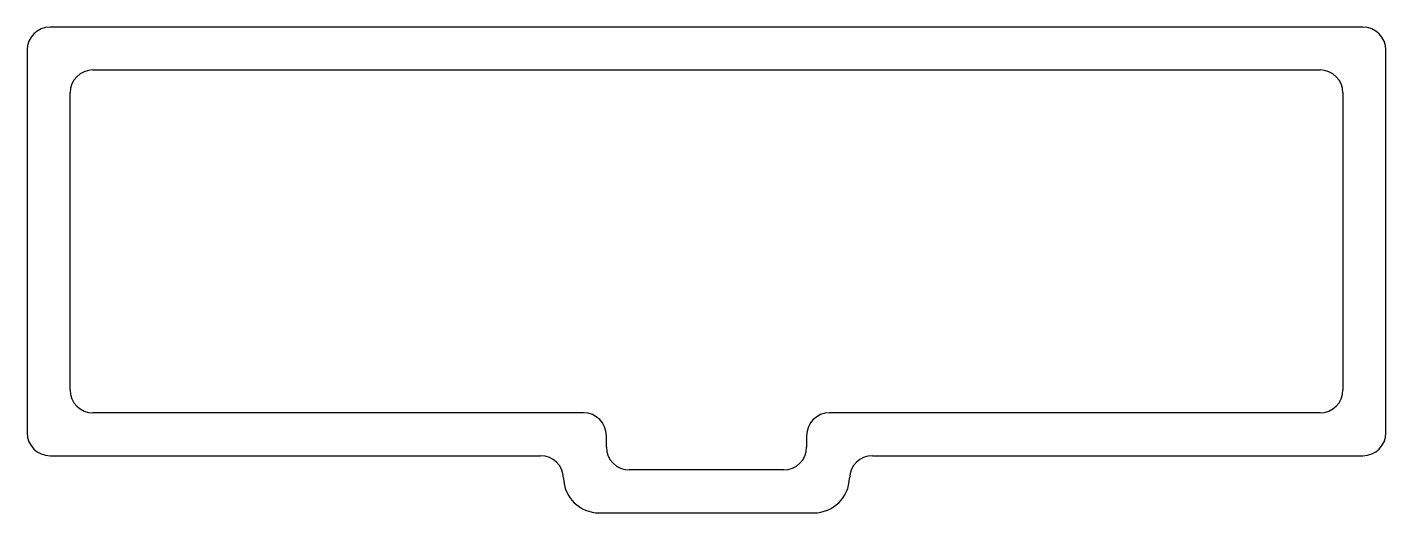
# Model space of a CAD drawing. Extents: x 1801.2 to 1896.2, y 1662.9 to 1696.9.
import ezdxf

# ---------------------------------------------------------------- set-up
doc = ezdxf.new("R2010")
doc.units = 0
doc.layers.get('0').update_dxf_attribs({"linetype": 'CONTINUOUS'})

msp = doc.modelspace()

# ---------------------------------------------------------------- linework, layer by layer
for p, q in [((1894.597, 1696.871), (1802.797, 1696.871)), ((1801.197, 1695.271), (1801.197, 1668.471)), ((1896.197, 1668.471), (1896.197, 1695.271)), ((1805.797, 1693.871), (1891.597, 1693.871)), ((1804.197, 1671.471), (1804.197, 1692.271)), ((1893.197, 1692.271), (1893.197, 1671.471)), ((1840.098, 1669.871), (1805.797, 1669.871)), ((1891.597, 1669.871), (1857.297, 1669.871)), ((1841.698, 1667.471), (1841.698, 1668.271)), ((1855.697, 1668.271), (1855.697, 1667.471)), ((1802.797, 1666.871), (1837.099, 1666.871)), ((1860.296, 1666.871), (1894.597, 1666.871)), ((1854.097, 1665.871), (1843.298, 1665.871)), ((1841.197, 1662.871), (1856.197, 1662.871))]:
    msp.add_line(p, q)
for centre, radius, start, end in [((1802.797, 1695.271), 1.6, 90, 180), ((1894.597, 1695.271), 1.6, 0, 90), ((1805.797, 1692.271), 1.6, 90, 180), ((1891.597, 1692.271), 1.6, 0, 90), ((1805.797, 1671.471), 1.6, 180, 270), ((1891.597, 1671.471), 1.6, 270, 0), ((1840.098, 1668.271), 1.6, 0, 90), ((1857.297, 1668.271), 1.6, 90, 180), ((1802.797, 1668.471), 1.6, 180, 270), ((1894.597, 1668.471), 1.6, 270, 0), ((1843.298, 1667.471), 1.6, 180, 270), ((1854.097, 1667.471), 1.6, 270, 0), ((1837.099, 1665.271), 1.6, 1.3976, 90), ((1860.296, 1665.271), 1.6, 90, 178.6024), ((1841.197, 1665.371), 2.5, 181.3976, 270), ((1856.197, 1665.371), 2.5, 270, 358.6024)]:
    msp.add_arc(centre, radius, start, end)

doc.saveas('drawing.dxf')
